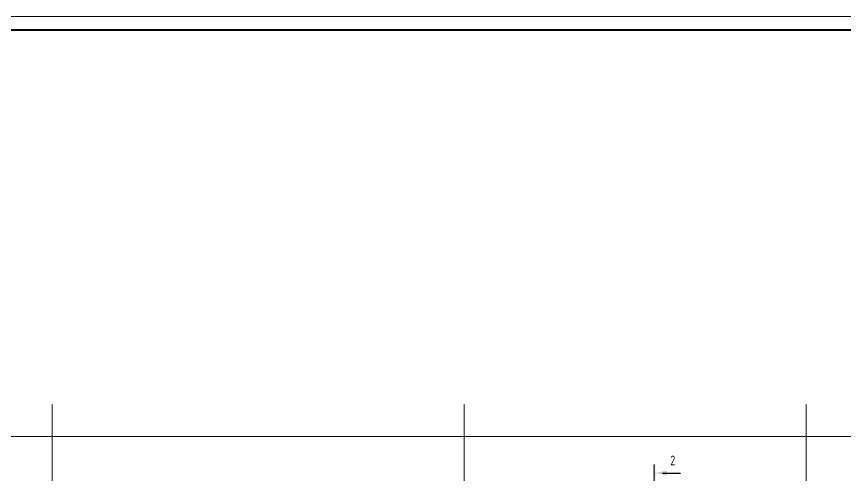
# Model space of a CAD drawing. Header units: millimetres. Extents: x -10178924 to 11692288, y -947381 to 58396.
# Drawn here: x 1695 to 31989, y -329199 to -312418 of the extents above; entities that cross this region are included whole.
import ezdxf

# ---------------------------------------------------------------- set-up
doc = ezdxf.new("R2010")
doc.units = ezdxf.units.MM
doc.linetypes.add('ADSK_Линия сетки', pattern=[25, 20, -2.5, 0, -2.5])
for name, color, linetype, lineweight in [('_0', 7, 'Continuous', 25), ('Оси', 253, 'Continuous', 9), ('Разрезы', 7, 'Continuous', 9), ('ШТРИХОВКА', 252, 'Continuous', 15)]:
    doc.layers.add(name, color=color, linetype=linetype, lineweight=lineweight)
doc.layers.add('PDF _Ramka', color=7, linetype='Continuous')
doc.styles.add('GOST Common_3', font='GOST_Common.ttf', dxfattribs={"width": 0.8, "height": 350})

# ---------------------------------------------------------------- blocks, each defined once
blk = doc.blocks.new('Разрез - Номер вида сзади_3_5 мм-16063-План 4-го этажа')
at = {"layer": 'Разрезы'}
for points in [[(9.8, 0.4), (9.8, -0.39), (-0.33, -0.39), (-0.33, 0.4)], [(2.18, -4.67), (3, 0), (3.82, -4.67)]]:
    blk.add_hatch(color=256, dxfattribs=at).paths.add_polyline_path(points)
at = {"layer": 'Разрезы', "lineweight": 30}
blk.add_line((3, -3), (3, -9.66), dxfattribs=at)
blk = doc.blocks.new('оси')
at = {"layer": 'Оси', "linetype": 'ADSK_Линия сетки'}
for p, q in [((9500, -2196), (9500, 46378)), ((24550, -2196), (24550, 46378)), ((37050, -2196), (37050, 46378)), ((-3614, 45200), (62615, 45200))]:
    blk.add_line(p, q, dxfattribs=at)
blk = doc.blocks.new('4 этаж')
at = {"layer": 'Разрезы', "lineweight": 20}
blk.add_line((24997, -204118), (24997, -204782), dxfattribs=at)
at = {"color": 253}
blk.add_blockref('оси', (-6500, -248276), dxfattribs=at)
at = {"layer": 'Разрезы', "lineweight": 50, "extrusion": (0, 0, -1), "xscale": 99.99999999999993, "yscale": 99.99999999999993, "zscale": 99.99999999999993, "rotation": 270}
blk.add_blockref('Разрез - Номер вида сзади_3_5 мм-16063-План 4-го этажа', (-24997, -204118), dxfattribs=at)
at = {"layer": 'Разрезы', "insert": (25677, -203957), "char_height": 350, "width": 206.4, "attachment_point": 5, "line_spacing_factor": 1.022766, "style": 'GOST Common_3'}
blk.add_mtext('\\pxqc,t2.90286,5.80571,8.70857,11.61143,14.51429,17.41714,20.32,23.22286,26.12571,29.02857,31.93143,34.83429,37.73714,40.64,43.54286,46.44571,49.34857,52.25143,55.15429,58.05714,60.96,63.86286,66.76571,69.66857,72.57143,75.47429,78.37714,81.28,84.18286,87.08571,89.98857,92.89143;{2}', dxfattribs=at)
blk = doc.blocks.new('Рамка')
at = {"layer": 'PDF _Ramka', "lineweight": 20}
blk.add_lwpolyline([(100287, -596749), (100287, -512657), (-18603, -512657), (-18603, -596749)], close=True, dxfattribs=at)
at = {"layer": 'PDF _Ramka', "lineweight": 40}
blk.add_lwpolyline([(99787, -513153), (-16604, -513153), (-16604, -596246), (99787, -596246)], close=True, dxfattribs=at)

msp = doc.modelspace()

# ---------------------------------------------------------------- block references
at = {"layer": '_0'}
msp.add_blockref('Рамка', (0, 200238.6), dxfattribs=at)
at = {"layer": 'ШТРИХОВКА'}
msp.add_blockref('4 этаж', (0, -124693.3), dxfattribs=at)

doc.saveas('drawing.dxf')
